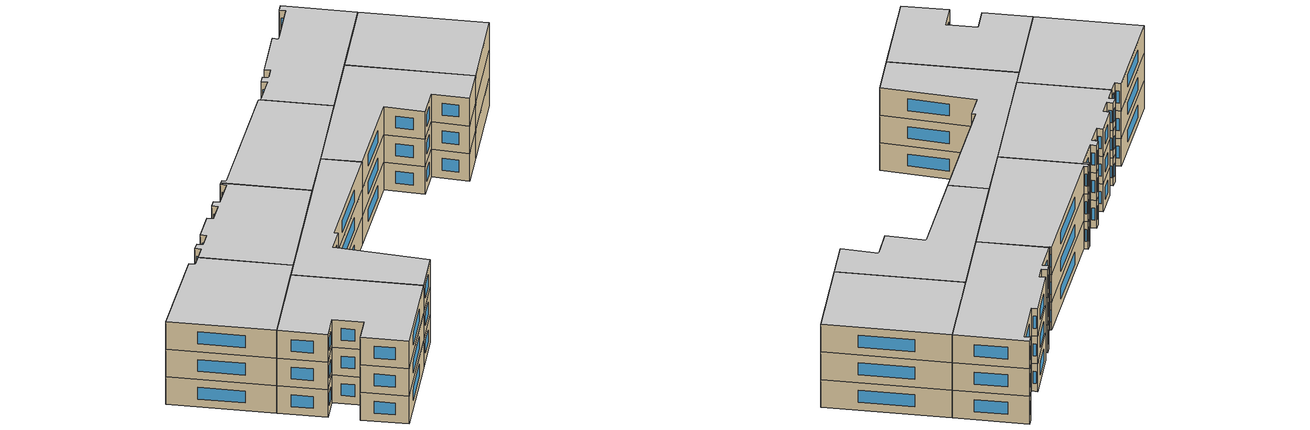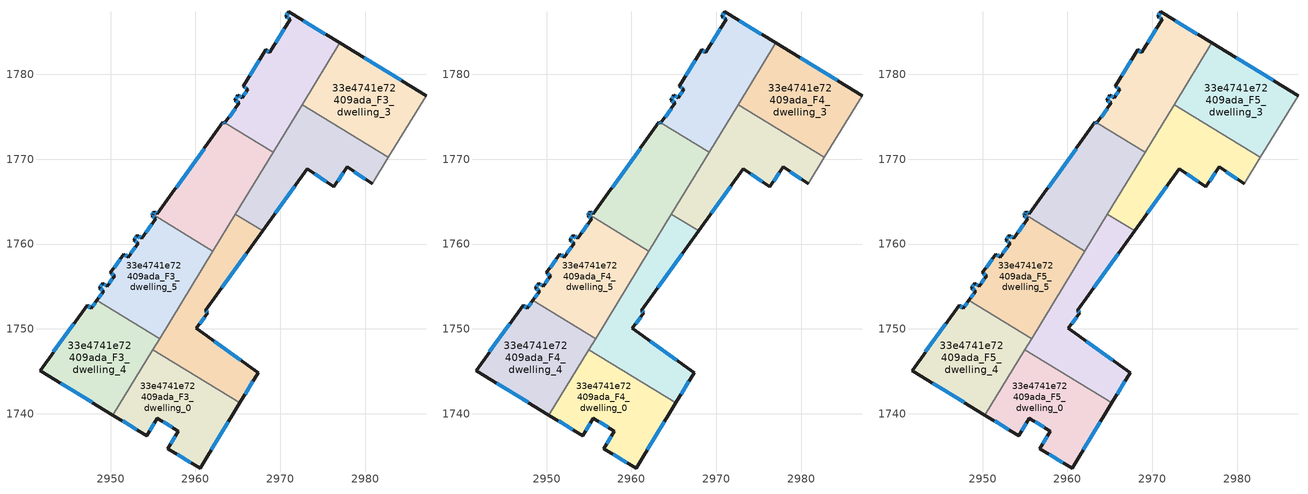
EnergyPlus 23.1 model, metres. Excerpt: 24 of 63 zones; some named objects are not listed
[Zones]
33e4741e72409ada_F3_dwelling_0
 floor to 33e4741e72409ada_F2_dwelling_0 (EU_floor_Construction): 2965.23,1741.26 2960.54,1733.57 2956.74,1735.89 2957.99,1737.93 2955.49,1739.46 2954.24,1737.41 2950.26,1739.84 2954.95,1747.53 z9
 wall outside (EU_wall_Construction): 2950.26,1739.84 2954.24,1737.41 2955.49,1739.46 2957.99,1737.93 2956.74,1735.89 2960.54,1733.57 2965.23,1741.26 z9:12
 wall to 33e4741e72409ada_F3_dwelling_1 (EU_wall_Construction): 2965.23,1741.26 2954.95,1747.53 z9:12
 wall to 33e4741e72409ada_F3_dwelling_4 (EU_wall_Construction): 2954.95,1747.53 2950.26,1739.84 z9:12
 window (EU_Window_Construction): 2956.2,1739.02 2957.27,1738.37 / 2954.6,1738 2955.13,1738.87 / 2951.4,1739.14 2953.1,1738.1 / 2961.88,1735.77 2963.89,1739.06 / 2957.83,1735.22 2959.45,1734.23 / 2957.63,1737.35 2957.1,1736.47 z9.86:11.14
33e4741e72409ada_F3_dwelling_1
 floor to 33e4741e72409ada_F2_dwelling_1 (EU_floor_Construction): 2967.93,1761.57 2961.16,1752.14 2961.48,1751.91 2960.11,1750.06 2967.4,1744.82 2965.23,1741.26 2954.95,1747.53 2964.71,1763.53 z9
 wall outside (EU_wall_Construction): 2965.23,1741.26 2967.4,1744.82 2960.11,1750.06 2961.48,1751.91 2961.16,1752.14 2967.93,1761.57 z9:12
 wall to 33e4741e72409ada_F3_dwelling_2 (EU_wall_Construction): 2967.93,1761.57 2964.71,1763.53 z9:12
 wall to 33e4741e72409ada_F3_dwelling_5 (EU_wall_Construction): 2962.04,1759.16 2955.76,1748.86 z9:12
 wall to 33e4741e72409ada_F3_dwelling_4 (EU_wall_Construction): 2955.76,1748.86 2954.95,1747.53 z9:12
 wall to 33e4741e72409ada_F3_dwelling_6 (EU_wall_Construction): 2964.71,1763.53 2962.04,1759.16 z9:12
 window (EU_Window_Construction): 2965.32,1746.31 2962.2,1748.56 / 2965.85,1742.28 2966.78,1743.8 / 2963.1,1754.83 2966,1758.87 / 2961.39,1751.98 2961.25,1752.07 / 2960.5,1750.59 2961.09,1751.38 z9.86:11.14
33e4741e72409ada_F3_dwelling_2
 floor to 33e4741e72409ada_F2_dwelling_2 (EU_floor_Construction): 2982.76,1770.25 2980.84,1767.1 2977.92,1769.1 2976.31,1766.76 2973.2,1768.89 2967.93,1761.57 2964.71,1763.53 2972.59,1776.45 z9
 wall outside (EU_wall_Construction): 2967.93,1761.57 2973.2,1768.89 2976.31,1766.76 2977.92,1769.1 2980.84,1767.1 z9:12
 wall to 33e4741e72409ada_F3_dwelling_3 (EU_wall_Construction): 2982.76,1770.25 2972.59,1776.45 z9:12
 wall adiabatic (EU_wall_Construction): 2980.84,1767.1 2982.76,1770.25 z9:12
 wall to 33e4741e72409ada_F3_dwelling_6 (EU_wall_Construction): 2969.17,1770.85 2964.71,1763.53 z9:12
 wall to 33e4741e72409ada_F3_dwelling_7 (EU_wall_Construction): 2972.59,1776.45 2969.17,1770.85 z9:12
 window (EU_Window_Construction): 2978.75,1768.53 2980,1767.67 / 2976.77,1767.43 2977.46,1768.43 / 2974.09,1768.28 2975.42,1767.37 / 2969.44,1763.66 2971.7,1766.8 z9.86:11.14
33e4741e72409ada_F3_dwelling_3
 floor to 33e4741e72409ada_F2_dwelling_3 (EU_floor_Construction): 2987.19,1777.52 2982.76,1770.25 2972.59,1776.45 2977.02,1783.72 z9
 wall outside (EU_wall_Construction): 2987.19,1777.52 2977.02,1783.72 z9:12
 wall adiabatic (EU_wall_Construction): 2982.76,1770.25 2987.19,1777.52 z9:12
 wall to 33e4741e72409ada_F3_dwelling_7 (EU_wall_Construction): 2977.02,1783.72 2972.59,1776.45 z9:12
 window (EU_Window_Construction): 2984.28,1779.29 2979.92,1781.95 z9.86:11.14
33e4741e72409ada_F3_dwelling_4
 floor to 33e4741e72409ada_F2_dwelling_4 (EU_floor_Construction): 2955.76,1748.86 2950.26,1739.84 2941.67,1745.08 2947.22,1752.78 2947.71,1752.43 2948.38,1753.36 z9
 wall outside (EU_wall_Construction): 2948.38,1753.36 2947.71,1752.43 2947.22,1752.78 2941.67,1745.08 2950.26,1739.84 z9:12
 wall to 33e4741e72409ada_F3_dwelling_5 (EU_wall_Construction): 2955.76,1748.86 2948.38,1753.36 z9:12
 window (EU_Window_Construction): 2944.12,1743.58 2947.81,1741.33 / 2945.63,1750.58 2943.25,1747.28 / 2947.57,1752.53 2947.36,1752.68 / 2948.19,1753.09 2947.9,1752.7 z9.86:11.14
33e4741e72409ada_F3_dwelling_5
 floor to 33e4741e72409ada_F2_dwelling_5 (EU_floor_Construction): 2962.04,1759.16 2955.76,1748.86 2948.38,1753.36 2949.17,1754.46 2948.68,1754.81 2949.09,1755.38 2949.58,1755.03 2950.45,1756.24 2949.97,1756.59 2951.57,1758.82 2952.06,1758.47 2953.23,1760.09 2952.74,1760.45 2953.15,1761.01 2953.64,1760.66 2955.3,1762.97 2954.82,1763.33 2954.94,1763.49 z9
 wall outside (EU_wall_Construction): 2954.94,1763.49 2954.82,1763.33 2955.3,1762.97 2953.64,1760.66 2953.15,1761.01 2952.74,1760.45 2953.23,1760.09 2952.06,1758.47 2951.57,1758.82 2949.97,1756.59 2950.45,1756.24 2949.58,1755.03 2949.09,1755.38 2948.68,1754.81 2949.17,1754.46 2948.38,1753.36 z9:12
 wall to 33e4741e72409ada_F3_dwelling_6 (EU_wall_Construction): 2962.04,1759.16 2954.94,1763.49 z9:12
 window (EU_Window_Construction): 2949.44,1755.13 2949.23,1755.28 / 2950.2,1755.89 2949.83,1755.37 / 2950.11,1756.49 2950.31,1756.34 / 2951.11,1758.19 2950.43,1757.23 / 2951.92,1758.57 2951.71,1758.72 / 2952.9,1759.63 2952.39,1758.94 / 2952.88,1760.35 2953.09,1760.2 / 2953.04,1760.85 2952.86,1760.61 / 2953.5,1760.76 2953.29,1760.91 / 2954.83,1762.31 2954.11,1761.32 / 2954.96,1763.22 2955.17,1763.07 / 2954.9,1763.44 2954.85,1763.37 / 2948.94,1754.14 2948.6,1753.67 / 2948.82,1754.71 2949.03,1754.56 / 2948.97,1755.21 2948.8,1754.97 z9.86:11.14
33e4741e72409ada_F3_dwelling_6
 floor to 33e4741e72409ada_F2_dwelling_6 (EU_floor_Construction): 2969.17,1770.85 2962.04,1759.16 2954.94,1763.49 2955.17,1763.81 2955.49,1763.58 2963.25,1774.34 2963.41,1774.22 2963.48,1774.32 z9
 wall outside (EU_wall_Construction): 2963.48,1774.32 2963.41,1774.22 2963.25,1774.34 2955.49,1763.58 2955.17,1763.81 2954.94,1763.49 z9:12
 wall to 33e4741e72409ada_F3_dwelling_7 (EU_wall_Construction): 2969.17,1770.85 2963.48,1774.32 z9:12
 window (EU_Window_Construction): 2963.36,1774.26 2963.29,1774.31 / 2963.46,1774.29 2963.43,1774.25 / 2955.1,1763.72 2955,1763.58 / 2955.4,1763.64 2955.26,1763.75 / 2961.03,1771.26 2957.71,1766.65 z9.86:11.14
33e4741e72409ada_F3_dwelling_7
 floor to 33e4741e72409ada_F2_dwelling_7 (EU_floor_Construction): 2977.02,1783.72 2969.17,1770.85 2963.48,1774.32 2965.16,1776.66 2964.65,1776.97 2965.01,1777.57 2965.53,1777.25 2966.15,1778.29 2965.64,1778.6 2968.27,1782.91 2968.78,1782.6 2971.18,1786.52 2970.66,1786.83 2971,1787.39 z9
 wall outside (EU_wall_Construction): 2977.02,1783.72 2971,1787.39 2970.66,1786.83 2971.18,1786.52 2968.78,1782.6 2968.27,1782.91 2965.64,1778.6 2966.15,1778.29 2965.53,1777.25 2965.01,1777.57 2964.65,1776.97 2965.16,1776.66 2963.48,1774.32 z9:12
 window (EU_Window_Construction): 2965.38,1777.34 2965.16,1777.48 / 2965.97,1777.99 2965.7,1777.55 / 2965.79,1778.51 2966.01,1778.37 / 2967.52,1781.68 2966.39,1779.83 / 2968.64,1782.69 2968.42,1782.82 / 2970.49,1785.4 2969.47,1783.72 / 2970.81,1786.75 2971.03,1786.61 / 2970.91,1787.23 2970.76,1786.99 / 2975.3,1784.77 2972.72,1786.34 / 2964.68,1775.99 2963.96,1774.98 / 2964.79,1776.88 2965.02,1776.74 / 2964.91,1777.4 2964.75,1777.14 z9.86:11.14
33e4741e72409ada_F4_dwelling_0
 floor to 33e4741e72409ada_F3_dwelling_0 (EU_floor_Construction): 2965.23,1741.26 2960.54,1733.57 2956.74,1735.89 2957.99,1737.93 2955.49,1739.46 2954.24,1737.41 2950.26,1739.84 2954.95,1747.53 z12
 wall outside (EU_wall_Construction): 2950.26,1739.84 2954.24,1737.41 2955.49,1739.46 2957.99,1737.93 2956.74,1735.89 2960.54,1733.57 2965.23,1741.26 z12:15
 wall to 33e4741e72409ada_F4_dwelling_1 (EU_wall_Construction): 2965.23,1741.26 2954.95,1747.53 z12:15
 wall to 33e4741e72409ada_F4_dwelling_4 (EU_wall_Construction): 2954.95,1747.53 2950.26,1739.84 z12:15
 window (EU_Window_Construction): 2956.2,1739.02 2957.27,1738.37 / 2954.6,1738 2955.13,1738.87 / 2951.4,1739.14 2953.1,1738.1 / 2961.88,1735.77 2963.89,1739.06 / 2957.83,1735.22 2959.45,1734.23 / 2957.63,1737.35 2957.1,1736.47 z12.86:14.14
33e4741e72409ada_F4_dwelling_1
 floor to 33e4741e72409ada_F3_dwelling_1 (EU_floor_Construction): 2967.93,1761.57 2961.16,1752.14 2961.48,1751.91 2960.11,1750.06 2967.4,1744.82 2965.23,1741.26 2954.95,1747.53 2964.71,1763.53 z12
 wall outside (EU_wall_Construction): 2965.23,1741.26 2967.4,1744.82 2960.11,1750.06 2961.48,1751.91 2961.16,1752.14 2967.93,1761.57 z12:15
 wall to 33e4741e72409ada_F4_dwelling_2 (EU_wall_Construction): 2967.93,1761.57 2964.71,1763.53 z12:15
 wall to 33e4741e72409ada_F4_dwelling_5 (EU_wall_Construction): 2962.04,1759.16 2955.76,1748.86 z12:15
 wall to 33e4741e72409ada_F4_dwelling_4 (EU_wall_Construction): 2955.76,1748.86 2954.95,1747.53 z12:15
 wall to 33e4741e72409ada_F4_dwelling_6 (EU_wall_Construction): 2964.71,1763.53 2962.04,1759.16 z12:15
 window (EU_Window_Construction): 2965.32,1746.31 2962.2,1748.56 / 2965.85,1742.28 2966.78,1743.8 / 2963.1,1754.83 2966,1758.87 / 2961.39,1751.98 2961.25,1752.07 / 2960.5,1750.59 2961.09,1751.38 z12.86:14.14
33e4741e72409ada_F4_dwelling_2
 floor to 33e4741e72409ada_F3_dwelling_2 (EU_floor_Construction): 2982.76,1770.25 2980.84,1767.1 2977.92,1769.1 2976.31,1766.76 2973.2,1768.89 2967.93,1761.57 2964.71,1763.53 2972.59,1776.45 z12
 wall outside (EU_wall_Construction): 2967.93,1761.57 2973.2,1768.89 2976.31,1766.76 2977.92,1769.1 2980.84,1767.1 z12:15
 wall to 33e4741e72409ada_F4_dwelling_3 (EU_wall_Construction): 2982.76,1770.25 2972.59,1776.45 z12:15
 wall adiabatic (EU_wall_Construction): 2980.84,1767.1 2982.76,1770.25 z12:15
 wall to 33e4741e72409ada_F4_dwelling_6 (EU_wall_Construction): 2969.17,1770.85 2964.71,1763.53 z12:15
 wall to 33e4741e72409ada_F4_dwelling_7 (EU_wall_Construction): 2972.59,1776.45 2969.17,1770.85 z12:15
 window (EU_Window_Construction): 2978.75,1768.53 2980,1767.67 / 2976.77,1767.43 2977.46,1768.43 / 2974.09,1768.28 2975.42,1767.37 / 2969.44,1763.66 2971.7,1766.8 z12.86:14.14
33e4741e72409ada_F4_dwelling_3
 floor to 33e4741e72409ada_F3_dwelling_3 (EU_floor_Construction): 2987.19,1777.52 2982.76,1770.25 2972.59,1776.45 2977.02,1783.72 z12
 wall outside (EU_wall_Construction): 2987.19,1777.52 2977.02,1783.72 z12:15
 wall adiabatic (EU_wall_Construction): 2982.76,1770.25 2987.19,1777.52 z12:15
 wall to 33e4741e72409ada_F4_dwelling_7 (EU_wall_Construction): 2977.02,1783.72 2972.59,1776.45 z12:15
 window (EU_Window_Construction): 2984.28,1779.29 2979.92,1781.95 z12.86:14.14
33e4741e72409ada_F4_dwelling_4
 floor to 33e4741e72409ada_F3_dwelling_4 (EU_floor_Construction): 2955.76,1748.86 2950.26,1739.84 2941.67,1745.08 2947.22,1752.78 2947.71,1752.43 2948.38,1753.36 z12
 wall outside (EU_wall_Construction): 2948.38,1753.36 2947.71,1752.43 2947.22,1752.78 2941.67,1745.08 2950.26,1739.84 z12:15
 wall to 33e4741e72409ada_F4_dwelling_5 (EU_wall_Construction): 2955.76,1748.86 2948.38,1753.36 z12:15
 window (EU_Window_Construction): 2944.12,1743.58 2947.81,1741.33 / 2945.63,1750.58 2943.25,1747.28 / 2947.57,1752.53 2947.36,1752.68 / 2948.19,1753.09 2947.9,1752.7 z12.86:14.14
33e4741e72409ada_F4_dwelling_5
 floor to 33e4741e72409ada_F3_dwelling_5 (EU_floor_Construction): 2962.04,1759.16 2955.76,1748.86 2948.38,1753.36 2949.17,1754.46 2948.68,1754.81 2949.09,1755.38 2949.58,1755.03 2950.45,1756.24 2949.97,1756.59 2951.57,1758.82 2952.06,1758.47 2953.23,1760.09 2952.74,1760.45 2953.15,1761.01 2953.64,1760.66 2955.3,1762.97 2954.82,1763.33 2954.94,1763.49 z12
 wall outside (EU_wall_Construction): 2954.94,1763.49 2954.82,1763.33 2955.3,1762.97 2953.64,1760.66 2953.15,1761.01 2952.74,1760.45 2953.23,1760.09 2952.06,1758.47 2951.57,1758.82 2949.97,1756.59 2950.45,1756.24 2949.58,1755.03 2949.09,1755.38 2948.68,1754.81 2949.17,1754.46 2948.38,1753.36 z12:15
 wall to 33e4741e72409ada_F4_dwelling_6 (EU_wall_Construction): 2962.04,1759.16 2954.94,1763.49 z12:15
 window (EU_Window_Construction): 2949.44,1755.13 2949.23,1755.28 / 2950.2,1755.89 2949.83,1755.37 / 2950.11,1756.49 2950.31,1756.34 / 2951.11,1758.19 2950.43,1757.23 / 2951.92,1758.57 2951.71,1758.72 / 2952.9,1759.63 2952.39,1758.94 / 2952.88,1760.35 2953.09,1760.2 / 2953.04,1760.85 2952.86,1760.61 / 2953.5,1760.76 2953.29,1760.91 / 2954.83,1762.31 2954.11,1761.32 / 2954.96,1763.22 2955.17,1763.07 / 2954.9,1763.44 2954.85,1763.37 / 2948.94,1754.14 2948.6,1753.67 / 2948.82,1754.71 2949.03,1754.56 / 2948.97,1755.21 2948.8,1754.97 z12.86:14.14
33e4741e72409ada_F4_dwelling_6
 floor to 33e4741e72409ada_F3_dwelling_6 (EU_floor_Construction): 2969.17,1770.85 2962.04,1759.16 2954.94,1763.49 2955.17,1763.81 2955.49,1763.58 2963.25,1774.34 2963.41,1774.22 2963.48,1774.32 z12
 wall outside (EU_wall_Construction): 2963.48,1774.32 2963.41,1774.22 2963.25,1774.34 2955.49,1763.58 2955.17,1763.81 2954.94,1763.49 z12:15
 wall to 33e4741e72409ada_F4_dwelling_7 (EU_wall_Construction): 2969.17,1770.85 2963.48,1774.32 z12:15
 window (EU_Window_Construction): 2963.36,1774.26 2963.29,1774.31 / 2963.46,1774.29 2963.43,1774.25 / 2955.1,1763.72 2955,1763.58 / 2955.4,1763.64 2955.26,1763.75 / 2961.03,1771.26 2957.71,1766.65 z12.86:14.14
33e4741e72409ada_F4_dwelling_7
 floor to 33e4741e72409ada_F3_dwelling_7 (EU_floor_Construction): 2977.02,1783.72 2969.17,1770.85 2963.48,1774.32 2965.16,1776.66 2964.65,1776.97 2965.01,1777.57 2965.53,1777.25 2966.15,1778.29 2965.64,1778.6 2968.27,1782.91 2968.78,1782.6 2971.18,1786.52 2970.66,1786.83 2971,1787.39 z12
 wall outside (EU_wall_Construction): 2977.02,1783.72 2971,1787.39 2970.66,1786.83 2971.18,1786.52 2968.78,1782.6 2968.27,1782.91 2965.64,1778.6 2966.15,1778.29 2965.53,1777.25 2965.01,1777.57 2964.65,1776.97 2965.16,1776.66 2963.48,1774.32 z12:15
 window (EU_Window_Construction): 2965.38,1777.34 2965.16,1777.48 / 2965.97,1777.99 2965.7,1777.55 / 2965.79,1778.51 2966.01,1778.37 / 2967.52,1781.68 2966.39,1779.83 / 2968.64,1782.69 2968.42,1782.82 / 2970.49,1785.4 2969.47,1783.72 / 2970.81,1786.75 2971.03,1786.61 / 2970.91,1787.23 2970.76,1786.99 / 2975.3,1784.77 2972.72,1786.34 / 2964.68,1775.99 2963.96,1774.98 / 2964.79,1776.88 2965.02,1776.74 / 2964.91,1777.4 2964.75,1777.14 z12.86:14.14
33e4741e72409ada_F5_dwelling_0
 floor to 33e4741e72409ada_F4_dwelling_0 (EU_floor_Construction): 2965.23,1741.26 2960.54,1733.57 2956.74,1735.89 2957.99,1737.93 2955.49,1739.46 2954.24,1737.41 2950.26,1739.84 2954.95,1747.53 z15
 wall outside (EU_wall_Construction): 2950.26,1739.84 2954.24,1737.41 2955.49,1739.46 2957.99,1737.93 2956.74,1735.89 2960.54,1733.57 2965.23,1741.26 z15:18
 wall to 33e4741e72409ada_F5_dwelling_1 (EU_wall_Construction): 2965.23,1741.26 2954.95,1747.53 z15:18
 wall to 33e4741e72409ada_F5_dwelling_4 (EU_wall_Construction): 2954.95,1747.53 2950.26,1739.84 z15:18
 window (EU_Window_Construction): 2956.2,1739.02 2957.27,1738.37 / 2954.6,1738 2955.13,1738.87 / 2951.4,1739.14 2953.1,1738.1 / 2961.88,1735.77 2963.89,1739.06 / 2957.83,1735.22 2959.45,1734.23 / 2957.63,1737.35 2957.1,1736.47 z15.86:17.14
 ceiling to 33e4741e72409ada_F6_dwelling_0 (EU_floor_Construction): 2960.54,1733.57 2965.23,1741.26 2954.95,1747.53 2950.26,1739.84 2954.24,1737.41 2955.49,1739.46 2957.99,1737.93 2956.74,1735.89 z18
33e4741e72409ada_F5_dwelling_1
 floor to 33e4741e72409ada_F4_dwelling_1 (EU_floor_Construction): 2967.93,1761.57 2961.16,1752.14 2961.48,1751.91 2960.11,1750.06 2967.4,1744.82 2965.23,1741.26 2954.95,1747.53 2964.71,1763.53 z15
 wall outside (EU_wall_Construction): 2965.23,1741.26 2967.4,1744.82 2960.11,1750.06 2961.48,1751.91 2961.16,1752.14 2967.93,1761.57 z15:18
 wall to 33e4741e72409ada_F5_dwelling_2 (EU_wall_Construction): 2967.93,1761.57 2964.71,1763.53 z15:18
 wall to 33e4741e72409ada_F5_dwelling_5 (EU_wall_Construction): 2962.04,1759.16 2955.76,1748.86 z15:18
 wall to 33e4741e72409ada_F5_dwelling_4 (EU_wall_Construction): 2955.76,1748.86 2954.95,1747.53 z15:18
 wall to 33e4741e72409ada_F5_dwelling_6 (EU_wall_Construction): 2964.71,1763.53 2962.04,1759.16 z15:18
 window (EU_Window_Construction): 2965.32,1746.31 2962.2,1748.56 / 2965.85,1742.28 2966.78,1743.8 / 2963.1,1754.83 2966,1758.87 / 2961.39,1751.98 2961.25,1752.07 / 2960.5,1750.59 2961.09,1751.38 z15.86:17.14
 ceiling to 33e4741e72409ada_F6_dwelling_1 (EU_floor_Construction): 2965.23,1741.26 2967.4,1744.82 2960.11,1750.06 2961.48,1751.91 2961.16,1752.14 2967.93,1761.57 2964.71,1763.53 2954.95,1747.53 z18
33e4741e72409ada_F5_dwelling_2
 floor to 33e4741e72409ada_F4_dwelling_2 (EU_floor_Construction): 2982.76,1770.25 2980.84,1767.1 2977.92,1769.1 2976.31,1766.76 2973.2,1768.89 2967.93,1761.57 2964.71,1763.53 2972.59,1776.45 z15
 wall outside (EU_wall_Construction): 2967.93,1761.57 2973.2,1768.89 2976.31,1766.76 2977.92,1769.1 2980.84,1767.1 z15:18
 wall to 33e4741e72409ada_F5_dwelling_3 (EU_wall_Construction): 2982.76,1770.25 2972.59,1776.45 z15:18
 wall adiabatic (EU_wall_Construction): 2980.84,1767.1 2982.76,1770.25 z15:18
 wall to 33e4741e72409ada_F5_dwelling_6 (EU_wall_Construction): 2969.17,1770.85 2964.71,1763.53 z15:18
 wall to 33e4741e72409ada_F5_dwelling_7 (EU_wall_Construction): 2972.59,1776.45 2969.17,1770.85 z15:18
 window (EU_Window_Construction): 2978.75,1768.53 2980,1767.67 / 2976.77,1767.43 2977.46,1768.43 / 2974.09,1768.28 2975.42,1767.37 / 2969.44,1763.66 2971.7,1766.8 z15.86:17.14
 ceiling to 33e4741e72409ada_F6_dwelling_2 (EU_floor_Construction): 2980.84,1767.1 2982.76,1770.25 2972.59,1776.45 2964.71,1763.53 2967.93,1761.57 2973.2,1768.89 2976.31,1766.76 2977.92,1769.1 z18
33e4741e72409ada_F5_dwelling_3
 floor to 33e4741e72409ada_F4_dwelling_3 (EU_floor_Construction): 2987.19,1777.52 2982.76,1770.25 2972.59,1776.45 2977.02,1783.72 z15
 wall outside (EU_wall_Construction): 2987.19,1777.52 2977.02,1783.72 z15:18
 wall adiabatic (EU_wall_Construction): 2982.76,1770.25 2987.19,1777.52 z15:18
 wall to 33e4741e72409ada_F5_dwelling_7 (EU_wall_Construction): 2977.02,1783.72 2972.59,1776.45 z15:18
 window (EU_Window_Construction): 2984.28,1779.29 2979.92,1781.95 z15.86:17.14
 ceiling to 33e4741e72409ada_F6_dwelling_3 (EU_floor_Construction): 2982.76,1770.25 2987.19,1777.52 2977.02,1783.72 2972.59,1776.45 z18
33e4741e72409ada_F5_dwelling_4
 floor to 33e4741e72409ada_F4_dwelling_4 (EU_floor_Construction): 2955.76,1748.86 2950.26,1739.84 2941.67,1745.08 2947.22,1752.78 2947.71,1752.43 2948.38,1753.36 z15
 wall outside (EU_wall_Construction): 2948.38,1753.36 2947.71,1752.43 2947.22,1752.78 2941.67,1745.08 2950.26,1739.84 z15:18
 wall to 33e4741e72409ada_F5_dwelling_5 (EU_wall_Construction): 2955.76,1748.86 2948.38,1753.36 z15:18
 window (EU_Window_Construction): 2944.12,1743.58 2947.81,1741.33 / 2945.63,1750.58 2943.25,1747.28 / 2947.57,1752.53 2947.36,1752.68 / 2948.19,1753.09 2947.9,1752.7 z15.86:17.14
 ceiling to 33e4741e72409ada_F6_dwelling_4 (EU_floor_Construction): 2950.26,1739.84 2955.76,1748.86 2948.38,1753.36 2947.71,1752.43 2947.22,1752.78 2941.67,1745.08 z18
33e4741e72409ada_F5_dwelling_5
 floor to 33e4741e72409ada_F4_dwelling_5 (EU_floor_Construction): 2962.04,1759.16 2955.76,1748.86 2948.38,1753.36 2949.17,1754.46 2948.68,1754.81 2949.09,1755.38 2949.58,1755.03 2950.45,1756.24 2949.97,1756.59 2951.57,1758.82 2952.06,1758.47 2953.23,1760.09 2952.74,1760.45 2953.15,1761.01 2953.64,1760.66 2955.3,1762.97 2954.82,1763.33 2954.94,1763.49 z15
 wall outside (EU_wall_Construction): 2954.94,1763.49 2954.82,1763.33 2955.3,1762.97 2953.64,1760.66 2953.15,1761.01 2952.74,1760.45 2953.23,1760.09 2952.06,1758.47 2951.57,1758.82 2949.97,1756.59 2950.45,1756.24 2949.58,1755.03 2949.09,1755.38 2948.68,1754.81 2949.17,1754.46 2948.38,1753.36 z15:18
 wall to 33e4741e72409ada_F5_dwelling_6 (EU_wall_Construction): 2962.04,1759.16 2954.94,1763.49 z15:18
 window (EU_Window_Construction): 2949.44,1755.13 2949.23,1755.28 / 2950.2,1755.89 2949.83,1755.37 / 2950.11,1756.49 2950.31,1756.34 / 2951.11,1758.19 2950.43,1757.23 / 2951.92,1758.57 2951.71,1758.72 / 2952.9,1759.63 2952.39,1758.94 / 2952.88,1760.35 2953.09,1760.2 / 2953.04,1760.85 2952.86,1760.61 / 2953.5,1760.76 2953.29,1760.91 / 2954.83,1762.31 2954.11,1761.32 / 2954.96,1763.22 2955.17,1763.07 / 2954.9,1763.44 2954.85,1763.37 / 2948.94,1754.14 2948.6,1753.67 / 2948.82,1754.71 2949.03,1754.56 / 2948.97,1755.21 2948.8,1754.97 z15.86:17.14
 ceiling to 33e4741e72409ada_F6_dwelling_5 (EU_floor_Construction): 2955.76,1748.86 2962.04,1759.16 2954.94,1763.49 2954.82,1763.33 2955.3,1762.97 2953.64,1760.66 2953.15,1761.01 2952.74,1760.45 2953.23,1760.09 2952.06,1758.47 2951.57,1758.82 2949.97,1756.59 2950.45,1756.24 2949.58,1755.03 2949.09,1755.38 2948.68,1754.81 2949.17,1754.46 2948.38,1753.36 z18
33e4741e72409ada_F5_dwelling_6
 floor to 33e4741e72409ada_F4_dwelling_6 (EU_floor_Construction): 2969.17,1770.85 2962.04,1759.16 2954.94,1763.49 2955.17,1763.81 2955.49,1763.58 2963.25,1774.34 2963.41,1774.22 2963.48,1774.32 z15
 wall outside (EU_wall_Construction): 2963.48,1774.32 2963.41,1774.22 2963.25,1774.34 2955.49,1763.58 2955.17,1763.81 2954.94,1763.49 z15:18
 wall to 33e4741e72409ada_F5_dwelling_7 (EU_wall_Construction): 2969.17,1770.85 2963.48,1774.32 z15:18
 window (EU_Window_Construction): 2963.36,1774.26 2963.29,1774.31 / 2963.46,1774.29 2963.43,1774.25 / 2955.1,1763.72 2955,1763.58 / 2955.4,1763.64 2955.26,1763.75 / 2961.03,1771.26 2957.71,1766.65 z15.86:17.14
 ceiling to 33e4741e72409ada_F6_dwelling_6 (EU_floor_Construction): 2962.04,1759.16 2969.17,1770.85 2963.48,1774.32 2963.41,1774.22 2963.25,1774.34 2955.49,1763.58 2955.17,1763.81 2954.94,1763.49 z18
33e4741e72409ada_F5_dwelling_7
 floor to 33e4741e72409ada_F4_dwelling_7 (EU_floor_Construction): 2977.02,1783.72 2969.17,1770.85 2963.48,1774.32 2965.16,1776.66 2964.65,1776.97 2965.01,1777.57 2965.53,1777.25 2966.15,1778.29 2965.64,1778.6 2968.27,1782.91 2968.78,1782.6 2971.18,1786.52 2970.66,1786.83 2971,1787.39 z15
 wall outside (EU_wall_Construction): 2977.02,1783.72 2971,1787.39 2970.66,1786.83 2971.18,1786.52 2968.78,1782.6 2968.27,1782.91 2965.64,1778.6 2966.15,1778.29 2965.53,1777.25 2965.01,1777.57 2964.65,1776.97 2965.16,1776.66 2963.48,1774.32 z15:18
 window (EU_Window_Construction): 2965.38,1777.34 2965.16,1777.48 / 2965.97,1777.99 2965.7,1777.55 / 2965.79,1778.51 2966.01,1778.37 / 2967.52,1781.68 2966.39,1779.83 / 2968.64,1782.69 2968.42,1782.82 / 2970.49,1785.4 2969.47,1783.72 / 2970.81,1786.75 2971.03,1786.61 / 2970.91,1787.23 2970.76,1786.99 / 2975.3,1784.77 2972.72,1786.34 / 2964.68,1775.99 2963.96,1774.98 / 2964.79,1776.88 2965.02,1776.74 / 2964.91,1777.4 2964.75,1777.14 z15.86:17.14
 ceiling to 33e4741e72409ada_F6_dwelling_7 (EU_floor_Construction): 2969.17,1770.85 2977.02,1783.72 2971,1787.39 2970.66,1786.83 2971.18,1786.52 2968.78,1782.6 2968.27,1782.91 2965.64,1778.6 2966.15,1778.29 2965.53,1777.25 2965.01,1777.57 2964.65,1776.97 2965.16,1776.66 2963.48,1774.32 z18
[Building]
EU S2 Campaign: North Axis=0; Terrain=City; Solar Distribution=FullExterior
[Site:Location]
Helsinki-Vantaa.AP: Latitude=60.317; Longitude=24.963; Time Zone=2; Elevation=54.6
[SizingPeriod:WeatherFileDays]
AnnualSizingPeriod: Begin Month=1; Begin Day of Month=1; End Month=12; End Day of Month=31; Day of Week for Start Day=Monday; Use Weather File Daylight Saving Period=No; Use Weather File Rain and Snow Indicators=No
[MATERIAL]
EU_InternalMass_Material: Roughness=MediumRough; Thickness=0.1; Conductivity=1; Density=1800; Specific Heat=900; Thermal Absorptance=0.9; Solar Absorptance=0.7; Visible Absorptance=0.7
[MATERIAL:NOMASS] Roughness=MediumRough; Thermal Absorptance=0.9; Solar Absorptance=0.7; Visible Absorptance=0.7
Name | Thermal Resistance
EU_wall_NoMass | 5.91765
EU_floor_NoMass | 6.2875
[WINDOWMATERIAL:SIMPLEGLAZINGSYSTEM]
EU_Window_SimpleGlazing: UFactor=0.994035; Solar Heat Gain Coefficient=0.7; Visible Transmittance=0.7
[CONSTRUCTION]
EU_wall_Construction: EU_wall_NoMass
EU_floor_Construction: EU_floor_NoMass
EU_Window_Construction: EU_Window_SimpleGlazing
EU_InternalMass_Construction: EU_InternalMass_Material
[ZONE] Type=1; Multiplier=1; Ceiling Height=autocalculate; Floor Area=autocalculate; Part of Total Floor Area=Yes
Name | Volume
33e4741e72409ada_F3_dwelling_0; 33e4741e72409ada_F4_dwelling_0; 33e4741e72409ada_F5_dwelling_0 | 304.109
33e4741e72409ada_F3_dwelling_1; 33e4741e72409ada_F4_dwelling_1; 33e4741e72409ada_F5_dwelling_1 | 304.145
33e4741e72409ada_F3_dwelling_2; 33e4741e72409ada_F4_dwelling_2; 33e4741e72409ada_F5_dwelling_2 | 304.12
33e4741e72409ada_F3_dwelling_3; 33e4741e72409ada_F4_dwelling_3; 33e4741e72409ada_F5_dwelling_3 | 304.141
33e4741e72409ada_F3_dwelling_4; 33e4741e72409ada_F4_dwelling_4; 33e4741e72409ada_F5_dwelling_4 | 304.116
33e4741e72409ada_F3_dwelling_5; 33e4741e72409ada_F4_dwelling_5; 33e4741e72409ada_F5_dwelling_5 | 304.122
33e4741e72409ada_F3_dwelling_6; 33e4741e72409ada_F4_dwelling_6; 33e4741e72409ada_F5_dwelling_6 | 304.121
33e4741e72409ada_F3_dwelling_7; 33e4741e72409ada_F4_dwelling_7; 33e4741e72409ada_F5_dwelling_7 | 304.125
[INTERNALMASS] Construction=EU_InternalMass_Construction
Name | Zone or ZoneList | Surface Area
33e4741e72409ada_F3_dwelling_0_EU_InternalMass | 33e4741e72409ada_F3_dwelling_0 | 101.37
33e4741e72409ada_F3_dwelling_1_EU_InternalMass | 33e4741e72409ada_F3_dwelling_1 | 101.382
33e4741e72409ada_F3_dwelling_2_EU_InternalMass | 33e4741e72409ada_F3_dwelling_2 | 101.373
33e4741e72409ada_F3_dwelling_3_EU_InternalMass | 33e4741e72409ada_F3_dwelling_3 | 101.38
33e4741e72409ada_F3_dwelling_4_EU_InternalMass | 33e4741e72409ada_F3_dwelling_4 | 101.372
33e4741e72409ada_F3_dwelling_5_EU_InternalMass | 33e4741e72409ada_F3_dwelling_5 | 101.374
33e4741e72409ada_F3_dwelling_6_EU_InternalMass | 33e4741e72409ada_F3_dwelling_6 | 101.374
33e4741e72409ada_F3_dwelling_7_EU_InternalMass | 33e4741e72409ada_F3_dwelling_7 | 101.375
33e4741e72409ada_F4_dwelling_0_EU_InternalMass | 33e4741e72409ada_F4_dwelling_0 | 101.37
33e4741e72409ada_F4_dwelling_1_EU_InternalMass | 33e4741e72409ada_F4_dwelling_1 | 101.382
33e4741e72409ada_F4_dwelling_2_EU_InternalMass | 33e4741e72409ada_F4_dwelling_2 | 101.373
33e4741e72409ada_F4_dwelling_3_EU_InternalMass | 33e4741e72409ada_F4_dwelling_3 | 101.38
33e4741e72409ada_F4_dwelling_4_EU_InternalMass | 33e4741e72409ada_F4_dwelling_4 | 101.372
33e4741e72409ada_F4_dwelling_5_EU_InternalMass | 33e4741e72409ada_F4_dwelling_5 | 101.374
33e4741e72409ada_F4_dwelling_6_EU_InternalMass | 33e4741e72409ada_F4_dwelling_6 | 101.374
33e4741e72409ada_F4_dwelling_7_EU_InternalMass | 33e4741e72409ada_F4_dwelling_7 | 101.375
33e4741e72409ada_F5_dwelling_0_EU_InternalMass | 33e4741e72409ada_F5_dwelling_0 | 101.37
33e4741e72409ada_F5_dwelling_1_EU_InternalMass | 33e4741e72409ada_F5_dwelling_1 | 101.382
33e4741e72409ada_F5_dwelling_2_EU_InternalMass | 33e4741e72409ada_F5_dwelling_2 | 101.373
33e4741e72409ada_F5_dwelling_3_EU_InternalMass | 33e4741e72409ada_F5_dwelling_3 | 101.38
33e4741e72409ada_F5_dwelling_4_EU_InternalMass | 33e4741e72409ada_F5_dwelling_4 | 101.372
33e4741e72409ada_F5_dwelling_5_EU_InternalMass | 33e4741e72409ada_F5_dwelling_5 | 101.374
33e4741e72409ada_F5_dwelling_6_EU_InternalMass | 33e4741e72409ada_F5_dwelling_6 | 101.374
33e4741e72409ada_F5_dwelling_7_EU_InternalMass | 33e4741e72409ada_F5_dwelling_7 | 101.375
[OTHEREQUIPMENT] Fuel Type=Electricity; Design Level Calculation Method=Watts/Area; Power per Zone Floor Area=1; Fraction Latent=0; Fraction Radiant=0; Fraction Lost=0; Carbon Dioxide Generation Rate=0; EndUse Subcategory=EU_Step8_InternalGains
Name | Zone or ZoneList or Space or SpaceList | Schedule
EU_Step8_InternalGain_33e4741e72409ada_F3_dwelling_0_f000 | 33e4741e72409ada_F3_dwelling_0 | EU_Step8_GainSchedule_33e4741e72409ada_F3_dwelling_0_f000
EU_Step8_InternalGain_33e4741e72409ada_F3_dwelling_1_f000 | 33e4741e72409ada_F3_dwelling_1 | EU_Step8_GainSchedule_33e4741e72409ada_F3_dwelling_1_f000
EU_Step8_InternalGain_33e4741e72409ada_F3_dwelling_2_f000 | 33e4741e72409ada_F3_dwelling_2 | EU_Step8_GainSchedule_33e4741e72409ada_F3_dwelling_2_f000
EU_Step8_InternalGain_33e4741e72409ada_F3_dwelling_3_f000 | 33e4741e72409ada_F3_dwelling_3 | EU_Step8_GainSchedule_33e4741e72409ada_F3_dwelling_3_f000
EU_Step8_InternalGain_33e4741e72409ada_F3_dwelling_4_f000 | 33e4741e72409ada_F3_dwelling_4 | EU_Step8_GainSchedule_33e4741e72409ada_F3_dwelling_4_f000
EU_Step8_InternalGain_33e4741e72409ada_F3_dwelling_5_f000 | 33e4741e72409ada_F3_dwelling_5 | EU_Step8_GainSchedule_33e4741e72409ada_F3_dwelling_5_f000
EU_Step8_InternalGain_33e4741e72409ada_F3_dwelling_6_f000 | 33e4741e72409ada_F3_dwelling_6 | EU_Step8_GainSchedule_33e4741e72409ada_F3_dwelling_6_f000
EU_Step8_InternalGain_33e4741e72409ada_F3_dwelling_7_f000 | 33e4741e72409ada_F3_dwelling_7 | EU_Step8_GainSchedule_33e4741e72409ada_F3_dwelling_7_f000
EU_Step8_InternalGain_33e4741e72409ada_F4_dwelling_0_f000 | 33e4741e72409ada_F4_dwelling_0 | EU_Step8_GainSchedule_33e4741e72409ada_F4_dwelling_0_f000
EU_Step8_InternalGain_33e4741e72409ada_F4_dwelling_1_f000 | 33e4741e72409ada_F4_dwelling_1 | EU_Step8_GainSchedule_33e4741e72409ada_F4_dwelling_1_f000
EU_Step8_InternalGain_33e4741e72409ada_F4_dwelling_2_f000 | 33e4741e72409ada_F4_dwelling_2 | EU_Step8_GainSchedule_33e4741e72409ada_F4_dwelling_2_f000
EU_Step8_InternalGain_33e4741e72409ada_F4_dwelling_3_f000 | 33e4741e72409ada_F4_dwelling_3 | EU_Step8_GainSchedule_33e4741e72409ada_F4_dwelling_3_f000
EU_Step8_InternalGain_33e4741e72409ada_F4_dwelling_4_f000 | 33e4741e72409ada_F4_dwelling_4 | EU_Step8_GainSchedule_33e4741e72409ada_F4_dwelling_4_f000
EU_Step8_InternalGain_33e4741e72409ada_F4_dwelling_5_f000 | 33e4741e72409ada_F4_dwelling_5 | EU_Step8_GainSchedule_33e4741e72409ada_F4_dwelling_5_f000
EU_Step8_InternalGain_33e4741e72409ada_F4_dwelling_6_f000 | 33e4741e72409ada_F4_dwelling_6 | EU_Step8_GainSchedule_33e4741e72409ada_F4_dwelling_6_f000
EU_Step8_InternalGain_33e4741e72409ada_F4_dwelling_7_f000 | 33e4741e72409ada_F4_dwelling_7 | EU_Step8_GainSchedule_33e4741e72409ada_F4_dwelling_7_f000
EU_Step8_InternalGain_33e4741e72409ada_F5_dwelling_0_f000 | 33e4741e72409ada_F5_dwelling_0 | EU_Step8_GainSchedule_33e4741e72409ada_F5_dwelling_0_f000
EU_Step8_InternalGain_33e4741e72409ada_F5_dwelling_1_f000 | 33e4741e72409ada_F5_dwelling_1 | EU_Step8_GainSchedule_33e4741e72409ada_F5_dwelling_1_f000
EU_Step8_InternalGain_33e4741e72409ada_F5_dwelling_2_f000 | 33e4741e72409ada_F5_dwelling_2 | EU_Step8_GainSchedule_33e4741e72409ada_F5_dwelling_2_f000
EU_Step8_InternalGain_33e4741e72409ada_F5_dwelling_3_f000 | 33e4741e72409ada_F5_dwelling_3 | EU_Step8_GainSchedule_33e4741e72409ada_F5_dwelling_3_f000
EU_Step8_InternalGain_33e4741e72409ada_F5_dwelling_4_f000 | 33e4741e72409ada_F5_dwelling_4 | EU_Step8_GainSchedule_33e4741e72409ada_F5_dwelling_4_f000
EU_Step8_InternalGain_33e4741e72409ada_F5_dwelling_5_f000 | 33e4741e72409ada_F5_dwelling_5 | EU_Step8_GainSchedule_33e4741e72409ada_F5_dwelling_5_f000
EU_Step8_InternalGain_33e4741e72409ada_F5_dwelling_6_f000 | 33e4741e72409ada_F5_dwelling_6 | EU_Step8_GainSchedule_33e4741e72409ada_F5_dwelling_6_f000
EU_Step8_InternalGain_33e4741e72409ada_F5_dwelling_7_f000 | 33e4741e72409ada_F5_dwelling_7 | EU_Step8_GainSchedule_33e4741e72409ada_F5_dwelling_7_f000
[ZONEVENTILATION:DESIGNFLOWRATE] Schedule=EU_AlwaysOn; Design Flow Rate Calculation Method=AirChanges/Hour; Air Changes per Hour=0.596421; Ventilation Type=Natural; Fan Pressure Rise=0; Fan Total Efficiency=1; Constant Term Coefficient=1; Temperature Term Coefficient=0; Velocity Term Coefficient=0; Velocity Squared Term Coefficient=0; Minimum Indoor Temperature=-100; Maximum Indoor Temperature=100; Delta Temperature=-100; Minimum Outdoor Temperature=-100; Maximum Outdoor Temperature=100; Maximum Wind Speed=40
Name | Zone or ZoneList or Space or SpaceList
EU_ConstantAir_33e4741e72409ada_F3_dwelling_0 | 33e4741e72409ada_F3_dwelling_0
EU_ConstantAir_33e4741e72409ada_F3_dwelling_1 | 33e4741e72409ada_F3_dwelling_1
EU_ConstantAir_33e4741e72409ada_F3_dwelling_2 | 33e4741e72409ada_F3_dwelling_2
EU_ConstantAir_33e4741e72409ada_F3_dwelling_3 | 33e4741e72409ada_F3_dwelling_3
EU_ConstantAir_33e4741e72409ada_F3_dwelling_4 | 33e4741e72409ada_F3_dwelling_4
EU_ConstantAir_33e4741e72409ada_F3_dwelling_5 | 33e4741e72409ada_F3_dwelling_5
EU_ConstantAir_33e4741e72409ada_F3_dwelling_6 | 33e4741e72409ada_F3_dwelling_6
EU_ConstantAir_33e4741e72409ada_F3_dwelling_7 | 33e4741e72409ada_F3_dwelling_7
EU_ConstantAir_33e4741e72409ada_F4_dwelling_0 | 33e4741e72409ada_F4_dwelling_0
EU_ConstantAir_33e4741e72409ada_F4_dwelling_1 | 33e4741e72409ada_F4_dwelling_1
EU_ConstantAir_33e4741e72409ada_F4_dwelling_2 | 33e4741e72409ada_F4_dwelling_2
EU_ConstantAir_33e4741e72409ada_F4_dwelling_3 | 33e4741e72409ada_F4_dwelling_3
EU_ConstantAir_33e4741e72409ada_F4_dwelling_4 | 33e4741e72409ada_F4_dwelling_4
EU_ConstantAir_33e4741e72409ada_F4_dwelling_5 | 33e4741e72409ada_F4_dwelling_5
EU_ConstantAir_33e4741e72409ada_F4_dwelling_6 | 33e4741e72409ada_F4_dwelling_6
EU_ConstantAir_33e4741e72409ada_F4_dwelling_7 | 33e4741e72409ada_F4_dwelling_7
EU_ConstantAir_33e4741e72409ada_F5_dwelling_0 | 33e4741e72409ada_F5_dwelling_0
EU_ConstantAir_33e4741e72409ada_F5_dwelling_1 | 33e4741e72409ada_F5_dwelling_1
EU_ConstantAir_33e4741e72409ada_F5_dwelling_2 | 33e4741e72409ada_F5_dwelling_2
EU_ConstantAir_33e4741e72409ada_F5_dwelling_3 | 33e4741e72409ada_F5_dwelling_3
EU_ConstantAir_33e4741e72409ada_F5_dwelling_4 | 33e4741e72409ada_F5_dwelling_4
EU_ConstantAir_33e4741e72409ada_F5_dwelling_5 | 33e4741e72409ada_F5_dwelling_5
EU_ConstantAir_33e4741e72409ada_F5_dwelling_6 | 33e4741e72409ada_F5_dwelling_6
EU_ConstantAir_33e4741e72409ada_F5_dwelling_7 | 33e4741e72409ada_F5_dwelling_7
[HVACTEMPLATE:ZONE:IDEALLOADSAIRSYSTEM] System Availability Schedule=EU_AlwaysOn; Maximum Heating Supply Air Temperature=50; Minimum Cooling Supply Air Temperature=13; Maximum Heating Supply Air Humidity Ratio=0.0156; Minimum Cooling Supply Air Humidity Ratio=0.0077; Heating Limit=NoLimit; Cooling Limit=NoLimit; Heating Availability Schedule=EU_AlwaysOn; Cooling Availability Schedule=EU_CoolingOff; Dehumidification Control Type=ConstantSensibleHeatRatio; Cooling Sensible Heat Ratio=0.7; Dehumidification Setpoint=60; Humidification Control Type=None; Humidification Setpoint=30; Outdoor Air Method=None; Outdoor Air Flow Rate per Person=0.00944; Outdoor Air Flow Rate per Zone Floor Area=0; Outdoor Air Flow Rate per Zone=0; Demand Controlled Ventilation Type=None; Outdoor Air Economizer Type=NoEconomizer; Heat Recovery Type=None; Sensible Heat Recovery Effectiveness=0.7; Latent Heat Recovery Effectiveness=0.65
Name | Template Thermostat
33e4741e72409ada_F3_dwelling_0 | EU_HeatOnly_33e4741e72409ada_F3_dwelling_0
33e4741e72409ada_F3_dwelling_1 | EU_HeatOnly_33e4741e72409ada_F3_dwelling_1
33e4741e72409ada_F3_dwelling_2 | EU_HeatOnly_33e4741e72409ada_F3_dwelling_2
33e4741e72409ada_F3_dwelling_3 | EU_HeatOnly_33e4741e72409ada_F3_dwelling_3
33e4741e72409ada_F3_dwelling_4 | EU_HeatOnly_33e4741e72409ada_F3_dwelling_4
33e4741e72409ada_F3_dwelling_5 | EU_HeatOnly_33e4741e72409ada_F3_dwelling_5
33e4741e72409ada_F3_dwelling_6 | EU_HeatOnly_33e4741e72409ada_F3_dwelling_6
33e4741e72409ada_F3_dwelling_7 | EU_HeatOnly_33e4741e72409ada_F3_dwelling_7
33e4741e72409ada_F4_dwelling_0 | EU_HeatOnly_33e4741e72409ada_F4_dwelling_0
33e4741e72409ada_F4_dwelling_1 | EU_HeatOnly_33e4741e72409ada_F4_dwelling_1
33e4741e72409ada_F4_dwelling_2 | EU_HeatOnly_33e4741e72409ada_F4_dwelling_2
33e4741e72409ada_F4_dwelling_3 | EU_HeatOnly_33e4741e72409ada_F4_dwelling_3
33e4741e72409ada_F4_dwelling_4 | EU_HeatOnly_33e4741e72409ada_F4_dwelling_4
33e4741e72409ada_F4_dwelling_5 | EU_HeatOnly_33e4741e72409ada_F4_dwelling_5
33e4741e72409ada_F4_dwelling_6 | EU_HeatOnly_33e4741e72409ada_F4_dwelling_6
33e4741e72409ada_F4_dwelling_7 | EU_HeatOnly_33e4741e72409ada_F4_dwelling_7
33e4741e72409ada_F5_dwelling_0 | EU_HeatOnly_33e4741e72409ada_F5_dwelling_0
33e4741e72409ada_F5_dwelling_1 | EU_HeatOnly_33e4741e72409ada_F5_dwelling_1
33e4741e72409ada_F5_dwelling_2 | EU_HeatOnly_33e4741e72409ada_F5_dwelling_2
33e4741e72409ada_F5_dwelling_3 | EU_HeatOnly_33e4741e72409ada_F5_dwelling_3
33e4741e72409ada_F5_dwelling_4 | EU_HeatOnly_33e4741e72409ada_F5_dwelling_4
33e4741e72409ada_F5_dwelling_5 | EU_HeatOnly_33e4741e72409ada_F5_dwelling_5
33e4741e72409ada_F5_dwelling_6 | EU_HeatOnly_33e4741e72409ada_F5_dwelling_6
33e4741e72409ada_F5_dwelling_7 | EU_HeatOnly_33e4741e72409ada_F5_dwelling_7
[SIZING:ZONE] Zone Cooling Design Supply Air Temperature Input Method=SupplyAirTemperature; Zone Cooling Design Supply Air Temperature=13; Zone Heating Design Supply Air Temperature Input Method=SupplyAirTemperature; Zone Heating Design Supply Air Temperature=50; Zone Cooling Design Supply Air Humidity Ratio=0.008; Zone Heating Design Supply Air Humidity Ratio=0.008; Cooling Design Air Flow Method=DesignDay; Cooling Design Air Flow Rate=0; Cooling Minimum Air Flow per Zone Floor Area=0.000762; Cooling Minimum Air Flow=0; Cooling Minimum Air Flow Fraction=0.2; Heating Design Air Flow Method=DesignDay; Heating Design Air Flow Rate=0; Heating Maximum Air Flow per Zone Floor Area=0.002032; Heating Maximum Air Flow=0.141576; Heating Maximum Air Flow Fraction=0.3; Account for Dedicated Outdoor Air System=No; Dedicated Outdoor Air System Control Strategy=NeutralSupplyAir; Dedicated Outdoor Air Low Setpoint Temperature for Design=autosize; Dedicated Outdoor Air High Setpoint Temperature for Design=autosize; Zone Load Sizing Method=Sensible Load Only No Latent Load; Zone Latent Cooling Design Supply Air Humidity Ratio Input Method=HumidityRatioDifference; Zone Cooling Design Supply Air Humidity Ratio Difference=0.005; Zone Latent Heating Design Supply Air Humidity Ratio Input Method=HumidityRatioDifference; Zone Humidification Design Supply Air Humidity Ratio Difference=0.005
33e4741e72409ada_F3_dwelling_0; 33e4741e72409ada_F3_dwelling_1; 33e4741e72409ada_F3_dwelling_2; 33e4741e72409ada_F3_dwelling_3; 33e4741e72409ada_F3_dwelling_4; 33e4741e72409ada_F3_dwelling_5; 33e4741e72409ada_F3_dwelling_6; 33e4741e72409ada_F3_dwelling_7; 33e4741e72409ada_F4_dwelling_0; 33e4741e72409ada_F4_dwelling_1; 33e4741e72409ada_F4_dwelling_2; 33e4741e72409ada_F4_dwelling_3; 33e4741e72409ada_F4_dwelling_4; 33e4741e72409ada_F4_dwelling_5; 33e4741e72409ada_F4_dwelling_6; 33e4741e72409ada_F4_dwelling_7; 33e4741e72409ada_F5_dwelling_0; 33e4741e72409ada_F5_dwelling_1; 33e4741e72409ada_F5_dwelling_2; 33e4741e72409ada_F5_dwelling_3; 33e4741e72409ada_F5_dwelling_4; 33e4741e72409ada_F5_dwelling_5; 33e4741e72409ada_F5_dwelling_6; 33e4741e72409ada_F5_dwelling_7
[SCHEDULE:CONSTANT]
Name | Hourly Value
EU_AlwaysOn | 1
EU_CoolingOff | 0
[SCHEDULE:FILE] Column Number=1; Rows to Skip at Top=0; Number of Hours of Data=8760; Column Separator=Comma; Interpolate to Timestep=No; Minutes per Item=60; Adjust Schedule for Daylight Savings=Yes
Name | File
EU_Step8_GainSchedule_33e4741e72409ada_F3_dwelling_0_f000 | ../../schedules/33e4741e72409ada/33e4741e72409ada_F3_dwelling_0_f000_gain.csv
EU_Step8_GainSchedule_33e4741e72409ada_F3_dwelling_1_f000 | ../../schedules/33e4741e72409ada/33e4741e72409ada_F3_dwelling_1_f000_gain.csv
EU_Step8_GainSchedule_33e4741e72409ada_F3_dwelling_2_f000 | ../../schedules/33e4741e72409ada/33e4741e72409ada_F3_dwelling_2_f000_gain.csv
EU_Step8_GainSchedule_33e4741e72409ada_F3_dwelling_3_f000 | ../../schedules/33e4741e72409ada/33e4741e72409ada_F3_dwelling_3_f000_gain.csv
EU_Step8_GainSchedule_33e4741e72409ada_F3_dwelling_4_f000 | ../../schedules/33e4741e72409ada/33e4741e72409ada_F3_dwelling_4_f000_gain.csv
EU_Step8_GainSchedule_33e4741e72409ada_F3_dwelling_5_f000 | ../../schedules/33e4741e72409ada/33e4741e72409ada_F3_dwelling_5_f000_gain.csv
EU_Step8_GainSchedule_33e4741e72409ada_F3_dwelling_6_f000 | ../../schedules/33e4741e72409ada/33e4741e72409ada_F3_dwelling_6_f000_gain.csv
EU_Step8_GainSchedule_33e4741e72409ada_F3_dwelling_7_f000 | ../../schedules/33e4741e72409ada/33e4741e72409ada_F3_dwelling_7_f000_gain.csv
EU_Step8_GainSchedule_33e4741e72409ada_F4_dwelling_0_f000 | ../../schedules/33e4741e72409ada/33e4741e72409ada_F4_dwelling_0_f000_gain.csv
EU_Step8_GainSchedule_33e4741e72409ada_F4_dwelling_1_f000 | ../../schedules/33e4741e72409ada/33e4741e72409ada_F4_dwelling_1_f000_gain.csv
EU_Step8_GainSchedule_33e4741e72409ada_F4_dwelling_2_f000 | ../../schedules/33e4741e72409ada/33e4741e72409ada_F4_dwelling_2_f000_gain.csv
EU_Step8_GainSchedule_33e4741e72409ada_F4_dwelling_3_f000 | ../../schedules/33e4741e72409ada/33e4741e72409ada_F4_dwelling_3_f000_gain.csv
EU_Step8_GainSchedule_33e4741e72409ada_F4_dwelling_4_f000 | ../../schedules/33e4741e72409ada/33e4741e72409ada_F4_dwelling_4_f000_gain.csv
EU_Step8_GainSchedule_33e4741e72409ada_F4_dwelling_5_f000 | ../../schedules/33e4741e72409ada/33e4741e72409ada_F4_dwelling_5_f000_gain.csv
EU_Step8_GainSchedule_33e4741e72409ada_F4_dwelling_6_f000 | ../../schedules/33e4741e72409ada/33e4741e72409ada_F4_dwelling_6_f000_gain.csv
EU_Step8_GainSchedule_33e4741e72409ada_F4_dwelling_7_f000 | ../../schedules/33e4741e72409ada/33e4741e72409ada_F4_dwelling_7_f000_gain.csv
EU_Step8_GainSchedule_33e4741e72409ada_F5_dwelling_0_f000 | ../../schedules/33e4741e72409ada/33e4741e72409ada_F5_dwelling_0_f000_gain.csv
EU_Step8_GainSchedule_33e4741e72409ada_F5_dwelling_1_f000 | ../../schedules/33e4741e72409ada/33e4741e72409ada_F5_dwelling_1_f000_gain.csv
EU_Step8_GainSchedule_33e4741e72409ada_F5_dwelling_2_f000 | ../../schedules/33e4741e72409ada/33e4741e72409ada_F5_dwelling_2_f000_gain.csv
EU_Step8_GainSchedule_33e4741e72409ada_F5_dwelling_3_f000 | ../../schedules/33e4741e72409ada/33e4741e72409ada_F5_dwelling_3_f000_gain.csv
EU_Step8_GainSchedule_33e4741e72409ada_F5_dwelling_4_f000 | ../../schedules/33e4741e72409ada/33e4741e72409ada_F5_dwelling_4_f000_gain.csv
EU_Step8_GainSchedule_33e4741e72409ada_F5_dwelling_5_f000 | ../../schedules/33e4741e72409ada/33e4741e72409ada_F5_dwelling_5_f000_gain.csv
EU_Step8_GainSchedule_33e4741e72409ada_F5_dwelling_6_f000 | ../../schedules/33e4741e72409ada/33e4741e72409ada_F5_dwelling_6_f000_gain.csv
EU_Step8_GainSchedule_33e4741e72409ada_F5_dwelling_7_f000 | ../../schedules/33e4741e72409ada/33e4741e72409ada_F5_dwelling_7_f000_gain.csv
